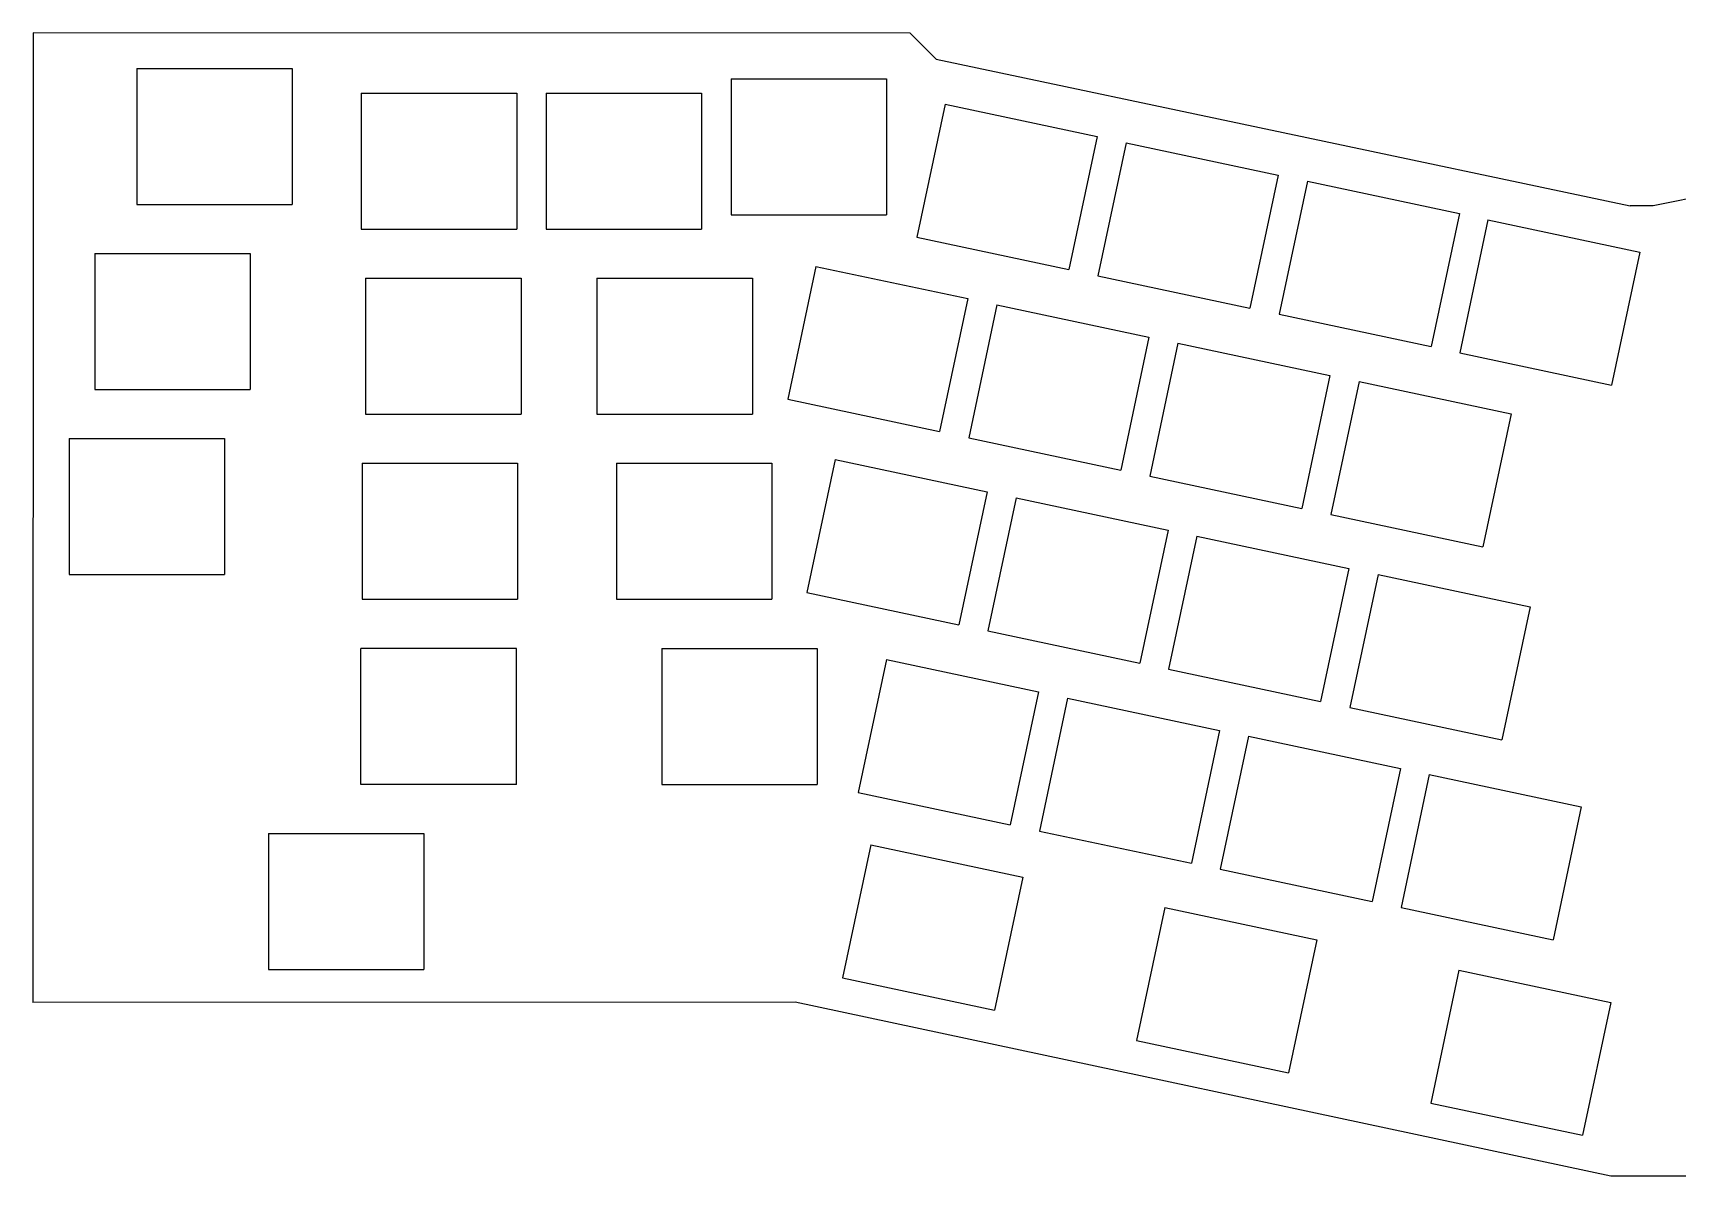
# Model space of a CAD drawing. Extents: x 16 to 385, y -182 to -63.
# Drawn here: x 15.8 to 185.1, y -182.1 to -64.3 of the extents above; entities that cross this region are included whole.
import ezdxf

# ---------------------------------------------------------------- set-up
doc = ezdxf.new("R2010")
doc.units = 0
doc.layers.add('Pcb_4b97', color=7, linetype='CONTINUOUS')

msp = doc.modelspace()

# ---------------------------------------------------------------- linework, layer by layer
at = {"layer": 'Pcb_4b97'}
for p, q in [((15.8191, -64.328), (15.8013, -164.168)), ((15.8191, -64.328, -1.6), (15.8013, -164.168, -1.6)), ((15.8191, -64.328), (15.8013, -164.168)), ((15.8191, -64.328, -1.6), (15.8013, -164.168, -1.6)), ((15.8191, -64.328), (15.8191, -64.328, -1.6)), ((106.139, -64.3433), (15.8191, -64.328)), ((106.139, -64.3433, -1.6), (15.8191, -64.328, -1.6)), ((15.8191, -64.328), (15.8191, -64.328, -1.6)), ((106.139, -64.3433), (15.8191, -64.328)), ((106.139, -64.3433, -1.6), (15.8191, -64.328, -1.6)), ((106.139, -64.3433), (106.139, -64.3433, -1.6)), ((108.84, -67.042), (106.139, -64.3433)), ((108.84, -67.042, -1.6), (106.139, -64.3433, -1.6)), ((106.139, -64.3433), (106.139, -64.3433, -1.6)), ((108.84, -67.042), (106.139, -64.3433)), ((108.84, -67.042, -1.6), (106.139, -64.3433, -1.6)), ((108.84, -67.042), (108.84, -67.042, -1.6)), ((108.84, -67.042), (180.278, -82.1233)), ((108.84, -67.042, -1.6), (180.278, -82.1233, -1.6)), ((108.84, -67.042), (108.84, -67.042, -1.6)), ((108.84, -67.042), (180.278, -82.1233)), ((108.84, -67.042, -1.6), (180.278, -82.1233, -1.6)), ((26.51, -68.011), (26.51, -68.011, -1.6)), ((26.51, -68.011), (42.512, -68.011)), ((26.51, -68.011, -1.6), (42.512, -68.011, -1.6)), ((26.51, -68.011), (26.51, -68.011, -1.6)), ((26.51, -68.011), (26.51, -82.0064)), ((26.51, -68.011, -1.6), (26.51, -82.0064, -1.6)), ((26.51, -68.011), (42.512, -68.011)), ((26.51, -68.011), (26.51, -82.0064)), ((26.51, -68.011, -1.6), (42.512, -68.011, -1.6)), ((26.51, -68.011, -1.6), (26.51, -82.0064, -1.6)), ((42.512, -68.011), (42.512, -68.011, -1.6)), ((42.512, -68.011), (42.512, -68.011, -1.6)), ((42.512, -68.011), (42.512, -82.0064)), ((42.512, -68.011, -1.6), (42.512, -82.0064, -1.6)), ((42.512, -68.011), (42.512, -82.0064)), ((42.512, -68.011, -1.6), (42.512, -82.0064, -1.6)), ((87.7113, -69.0651), (87.7113, -69.0651, -1.6)), ((87.7113, -69.0651), (103.713, -69.0651)), ((87.7113, -69.0651, -1.6), (103.713, -69.0651, -1.6)), ((87.7113, -69.0651), (87.7113, -69.0651, -1.6)), ((87.7113, -69.0651), (87.7113, -83.0605)), ((87.7113, -69.0651, -1.6), (87.7113, -83.0605, -1.6)), ((87.7113, -69.0651), (103.713, -69.0651)), ((87.7113, -69.0651), (87.7113, -83.0605)), ((87.7113, -69.0651, -1.6), (103.713, -69.0651, -1.6)), ((87.7113, -69.0651, -1.6), (87.7113, -83.0605, -1.6)), ((103.713, -69.0651), (103.713, -69.0651, -1.6)), ((103.713, -69.0651), (103.713, -69.0651, -1.6)), ((103.713, -69.0651), (103.713, -83.0605)), ((103.713, -69.0651, -1.6), (103.713, -83.0605, -1.6)), ((103.713, -69.0651), (103.713, -83.0605)), ((103.713, -69.0651, -1.6), (103.713, -83.0605, -1.6)), ((49.624, -70.5383), (49.624, -70.5383, -1.6)), ((49.624, -70.5383), (65.626, -70.5383)), ((49.624, -70.5383, -1.6), (65.626, -70.5383, -1.6)), ((49.624, -70.5383), (49.624, -70.5383, -1.6)), ((49.624, -70.5383), (49.624, -84.5337)), ((49.624, -70.5383, -1.6), (49.624, -84.5337, -1.6)), ((49.624, -70.5383), (65.626, -70.5383)), ((49.624, -70.5383), (49.624, -84.5337)), ((49.624, -70.5383, -1.6), (65.626, -70.5383, -1.6)), ((49.624, -70.5383, -1.6), (49.624, -84.5337, -1.6)), ((65.626, -70.5383), (65.626, -70.5383, -1.6)), ((65.626, -70.5383), (65.626, -70.5383, -1.6)), ((65.626, -70.5383), (65.626, -84.5337)), ((65.626, -70.5383, -1.6), (65.626, -84.5337, -1.6)), ((65.626, -70.5383), (65.626, -84.5337)), ((65.626, -70.5383, -1.6), (65.626, -84.5337, -1.6)), ((68.6486, -70.5383), (68.6486, -70.5383, -1.6)), ((68.6486, -70.5383), (84.6506, -70.5383)), ((68.6486, -70.5383, -1.6), (84.6506, -70.5383, -1.6)), ((68.6486, -70.5383), (68.6486, -70.5383, -1.6)), ((68.6486, -70.5383), (68.6486, -84.5337)), ((68.6486, -70.5383, -1.6), (68.6486, -84.5337, -1.6)), ((68.6486, -70.5383), (84.6506, -70.5383)), ((68.6486, -70.5383), (68.6486, -84.5337)), ((68.6486, -70.5383, -1.6), (84.6506, -70.5383, -1.6)), ((68.6486, -70.5383, -1.6), (68.6486, -84.5337, -1.6)), ((84.6506, -70.5383), (84.6506, -70.5383, -1.6)), ((84.6506, -70.5383), (84.6506, -70.5383, -1.6)), ((84.6506, -70.5383), (84.6506, -84.5337)), ((84.6506, -70.5383, -1.6), (84.6506, -84.5337, -1.6)), ((84.6506, -70.5383), (84.6506, -84.5337)), ((84.6506, -70.5383, -1.6), (84.6506, -84.5337, -1.6)), ((109.735, -71.6816), (106.825, -85.3711)), ((109.735, -71.6816, -1.6), (106.825, -85.3711, -1.6)), ((109.735, -71.6816), (106.825, -85.3711)), ((109.735, -71.6816, -1.6), (106.825, -85.3711, -1.6)), ((109.735, -71.6816), (109.735, -71.6816, -1.6)), ((109.735, -71.6816), (125.388, -75.0086)), ((109.735, -71.6816, -1.6), (125.388, -75.0086, -1.6)), ((109.735, -71.6816), (109.735, -71.6816, -1.6)), ((109.735, -71.6816), (125.388, -75.0086)), ((109.735, -71.6816, -1.6), (125.388, -75.0086, -1.6)), ((125.388, -75.0086), (122.478, -88.6982)), ((125.388, -75.0086, -1.6), (122.478, -88.6982, -1.6)), ((125.388, -75.0086), (122.478, -88.6982)), ((125.388, -75.0086, -1.6), (122.478, -88.6982, -1.6)), ((125.388, -75.0086), (125.388, -75.0086, -1.6)), ((125.388, -75.0086), (125.388, -75.0086, -1.6)), ((128.389, -75.644), (125.479, -89.3335)), ((128.389, -75.644, -1.6), (125.479, -89.3335, -1.6)), ((128.389, -75.644), (125.479, -89.3335)), ((128.389, -75.644, -1.6), (125.479, -89.3335, -1.6)), ((128.389, -75.644), (128.389, -75.644, -1.6)), ((128.389, -75.644), (144.041, -78.971)), ((128.389, -75.644, -1.6), (144.041, -78.971, -1.6)), ((128.389, -75.644), (128.389, -75.644, -1.6)), ((128.389, -75.644), (144.041, -78.971)), ((128.389, -75.644, -1.6), (144.041, -78.971, -1.6)), ((144.041, -78.971), (141.132, -92.6606)), ((144.041, -78.971, -1.6), (141.132, -92.6606, -1.6)), ((144.041, -78.971), (141.132, -92.6606)), ((144.041, -78.971, -1.6), (141.132, -92.6606, -1.6)), ((144.041, -78.971), (144.041, -78.971, -1.6)), ((144.041, -78.971), (144.041, -78.971, -1.6)), ((147.053, -79.6064), (144.143, -93.2959)), ((147.053, -79.6064, -1.6), (144.143, -93.2959, -1.6)), ((147.053, -79.6064), (144.143, -93.2959)), ((147.053, -79.6064, -1.6), (144.143, -93.2959, -1.6)), ((147.053, -79.6064), (147.053, -79.6064, -1.6)), ((147.053, -79.6064), (162.705, -82.9334)), ((147.053, -79.6064, -1.6), (162.705, -82.9334, -1.6)), ((147.053, -79.6064), (147.053, -79.6064, -1.6)), ((147.053, -79.6064), (162.705, -82.9334)), ((147.053, -79.6064, -1.6), (162.705, -82.9334, -1.6)), ((190.597, -80.5358), (182.659, -82.1233)), ((190.597, -80.5358, -1.6), (182.659, -82.1233, -1.6)), ((190.597, -80.5358), (182.659, -82.1233)), ((190.597, -80.5358, -1.6), (182.659, -82.1233, -1.6)), ((26.51, -82.0064), (26.51, -82.0064, -1.6)), ((26.51, -82.0064), (42.512, -82.0064)), ((26.51, -82.0064, -1.6), (42.512, -82.0064, -1.6)), ((26.51, -82.0064), (26.51, -82.0064, -1.6)), ((26.51, -82.0064), (42.512, -82.0064)), ((26.51, -82.0064, -1.6), (42.512, -82.0064, -1.6)), ((42.512, -82.0064), (42.512, -82.0064, -1.6)), ((42.512, -82.0064), (42.512, -82.0064, -1.6)), ((162.705, -82.9334), (159.795, -96.623)), ((162.705, -82.9334, -1.6), (159.795, -96.623, -1.6)), ((162.705, -82.9334), (159.795, -96.623)), ((162.705, -82.9334, -1.6), (159.795, -96.623, -1.6)), ((162.705, -82.9334), (162.705, -82.9334, -1.6)), ((162.705, -82.9334), (162.705, -82.9334, -1.6)), ((180.278, -82.1233), (180.278, -82.1233, -1.6)), ((182.659, -82.1233), (180.278, -82.1233)), ((182.659, -82.1233, -1.6), (180.278, -82.1233, -1.6)), ((180.278, -82.1233), (180.278, -82.1233, -1.6)), ((182.659, -82.1233), (180.278, -82.1233)), ((182.659, -82.1233, -1.6), (180.278, -82.1233, -1.6)), ((182.659, -82.1233), (182.659, -82.1233, -1.6)), ((182.659, -82.1233), (182.659, -82.1233, -1.6)), ((49.624, -84.5337), (49.624, -84.5337, -1.6)), ((49.624, -84.5337), (65.626, -84.5337)), ((49.624, -84.5337, -1.6), (65.626, -84.5337, -1.6)), ((49.624, -84.5337), (49.624, -84.5337, -1.6)), ((49.624, -84.5337), (65.626, -84.5337)), ((49.624, -84.5337, -1.6), (65.626, -84.5337, -1.6)), ((65.626, -84.5337), (65.626, -84.5337, -1.6)), ((65.626, -84.5337), (65.626, -84.5337, -1.6)), ((68.6486, -84.5337), (68.6486, -84.5337, -1.6)), ((68.6486, -84.5337), (84.6506, -84.5337)), ((68.6486, -84.5337, -1.6), (84.6506, -84.5337, -1.6)), ((68.6486, -84.5337), (68.6486, -84.5337, -1.6)), ((68.6486, -84.5337), (84.6506, -84.5337)), ((68.6486, -84.5337, -1.6), (84.6506, -84.5337, -1.6)), ((84.6506, -84.5337), (84.6506, -84.5337, -1.6)), ((84.6506, -84.5337), (84.6506, -84.5337, -1.6)), ((87.7113, -83.0605), (87.7113, -83.0605, -1.6)), ((87.7113, -83.0605), (103.713, -83.0605)), ((87.7113, -83.0605, -1.6), (103.713, -83.0605, -1.6)), ((87.7113, -83.0605), (87.7113, -83.0605, -1.6)), ((87.7113, -83.0605), (103.713, -83.0605)), ((87.7113, -83.0605, -1.6), (103.713, -83.0605, -1.6)), ((103.713, -83.0605), (103.713, -83.0605, -1.6)), ((103.713, -83.0605), (103.713, -83.0605, -1.6)), ((165.646, -83.5789), (162.736, -97.2685)), ((165.646, -83.5789, -1.6), (162.736, -97.2685, -1.6)), ((165.646, -83.5789), (162.736, -97.2685)), ((165.646, -83.5789, -1.6), (162.736, -97.2685, -1.6)), ((165.646, -83.5789), (165.646, -83.5789, -1.6)), ((165.646, -83.5789), (181.298, -86.9059)), ((165.646, -83.5789, -1.6), (181.298, -86.9059, -1.6)), ((165.646, -83.5789), (165.646, -83.5789, -1.6)), ((165.646, -83.5789), (181.298, -86.9059)), ((165.646, -83.5789, -1.6), (181.298, -86.9059, -1.6)), ((106.825, -85.3711), (106.825, -85.3711, -1.6)), ((106.825, -85.3711), (122.478, -88.6982)), ((106.825, -85.3711, -1.6), (122.478, -88.6982, -1.6)), ((106.825, -85.3711), (106.825, -85.3711, -1.6)), ((106.825, -85.3711), (122.478, -88.6982)), ((106.825, -85.3711, -1.6), (122.478, -88.6982, -1.6)), ((22.192, -87.061), (22.192, -87.061, -1.6)), ((22.192, -87.061), (38.194, -87.061)), ((22.192, -87.061, -1.6), (38.194, -87.061, -1.6)), ((22.192, -87.061), (22.192, -87.061, -1.6)), ((22.192, -87.061), (22.192, -101.056)), ((22.192, -87.061, -1.6), (22.192, -101.056, -1.6)), ((22.192, -87.061), (38.194, -87.061)), ((22.192, -87.061), (22.192, -101.056)), ((22.192, -87.061, -1.6), (38.194, -87.061, -1.6)), ((22.192, -87.061, -1.6), (22.192, -101.056, -1.6)), ((38.194, -87.061), (38.194, -87.061, -1.6)), ((38.194, -87.061), (38.194, -87.061, -1.6)), ((38.194, -87.061), (38.194, -101.056)), ((38.194, -87.061, -1.6), (38.194, -101.056, -1.6)), ((38.194, -87.061), (38.194, -101.056)), ((38.194, -87.061, -1.6), (38.194, -101.056, -1.6)), ((181.298, -86.9059), (178.388, -100.596)), ((181.298, -86.9059, -1.6), (178.388, -100.596, -1.6)), ((181.298, -86.9059), (178.388, -100.596)), ((181.298, -86.9059, -1.6), (178.388, -100.596, -1.6)), ((181.298, -86.9059), (181.298, -86.9059, -1.6)), ((181.298, -86.9059), (181.298, -86.9059, -1.6)), ((50.0685, -89.601), (50.0685, -89.601, -1.6)), ((50.0685, -89.601), (66.0705, -89.601)), ((50.0685, -89.601, -1.6), (66.0705, -89.601, -1.6)), ((50.0685, -89.601), (50.0685, -89.601, -1.6)), ((50.0685, -89.601), (50.0685, -103.596)), ((50.0685, -89.601, -1.6), (50.0685, -103.596, -1.6)), ((50.0685, -89.601), (66.0705, -89.601)), ((50.0685, -89.601), (50.0685, -103.596)), ((50.0685, -89.601, -1.6), (66.0705, -89.601, -1.6)), ((50.0685, -89.601, -1.6), (50.0685, -103.596, -1.6)), ((66.0705, -89.601), (66.0705, -89.601, -1.6)), ((66.0705, -89.601), (66.0705, -89.601, -1.6)), ((66.0705, -89.601), (66.0705, -103.596)), ((66.0705, -89.601, -1.6), (66.0705, -103.596, -1.6)), ((66.0705, -89.601), (66.0705, -103.596)), ((66.0705, -89.601, -1.6), (66.0705, -103.596, -1.6)), ((73.8937, -89.601), (73.8937, -89.601, -1.6)), ((73.8937, -89.601), (89.8957, -89.601)), ((73.8937, -89.601, -1.6), (89.8957, -89.601, -1.6)), ((73.8937, -89.601), (73.8937, -89.601, -1.6)), ((73.8937, -89.601), (73.8937, -103.596)), ((73.8937, -89.601, -1.6), (73.8937, -103.596, -1.6)), ((73.8937, -89.601), (89.8957, -89.601)), ((73.8937, -89.601), (73.8937, -103.596)), ((73.8937, -89.601, -1.6), (89.8957, -89.601, -1.6)), ((73.8937, -89.601, -1.6), (73.8937, -103.596, -1.6)), ((89.8957, -89.601), (89.8957, -89.601, -1.6)), ((89.8957, -89.601), (89.8957, -89.601, -1.6)), ((89.8957, -89.601), (89.8957, -103.596)), ((89.8957, -89.601, -1.6), (89.8957, -103.596, -1.6)), ((89.8957, -89.601), (89.8957, -103.596)), ((89.8957, -89.601, -1.6), (89.8957, -103.596, -1.6)), ((96.4409, -88.3694), (93.5311, -102.059)), ((96.4409, -88.3694, -1.6), (93.5311, -102.059, -1.6)), ((96.4409, -88.3694), (93.5311, -102.059)), ((96.4409, -88.3694, -1.6), (93.5311, -102.059, -1.6)), ((96.4409, -88.3694), (96.4409, -88.3694, -1.6)), ((96.4409, -88.3694), (112.093, -91.6964)), ((96.4409, -88.3694, -1.6), (112.093, -91.6964, -1.6)), ((96.4409, -88.3694), (96.4409, -88.3694, -1.6)), ((96.4409, -88.3694), (112.093, -91.6964)), ((96.4409, -88.3694, -1.6), (112.093, -91.6964, -1.6)), ((122.478, -88.6982), (122.478, -88.6982, -1.6)), ((122.478, -88.6982), (122.478, -88.6982, -1.6)), ((125.479, -89.3335), (125.479, -89.3335, -1.6)), ((125.479, -89.3335), (141.132, -92.6606)), ((125.479, -89.3335, -1.6), (141.132, -92.6606, -1.6)), ((125.479, -89.3335), (125.479, -89.3335, -1.6)), ((125.479, -89.3335), (141.132, -92.6606)), ((125.479, -89.3335, -1.6), (141.132, -92.6606, -1.6)), ((112.093, -91.6964), (109.183, -105.386)), ((112.093, -91.6964, -1.6), (109.183, -105.386, -1.6)), ((112.093, -91.6964), (109.183, -105.386)), ((112.093, -91.6964, -1.6), (109.183, -105.386, -1.6)), ((112.093, -91.6964), (112.093, -91.6964, -1.6)), ((112.093, -91.6964), (112.093, -91.6964, -1.6)), ((115.085, -92.3318), (112.175, -106.021)), ((115.085, -92.3318, -1.6), (112.175, -106.021, -1.6)), ((115.085, -92.3318), (112.175, -106.021)), ((115.085, -92.3318, -1.6), (112.175, -106.021, -1.6)), ((115.085, -92.3318), (115.085, -92.3318, -1.6)), ((115.085, -92.3318), (130.737, -95.6588)), ((115.085, -92.3318, -1.6), (130.737, -95.6588, -1.6)), ((115.085, -92.3318), (115.085, -92.3318, -1.6)), ((115.085, -92.3318), (130.737, -95.6588)), ((115.085, -92.3318, -1.6), (130.737, -95.6588, -1.6)), ((141.132, -92.6606), (141.132, -92.6606, -1.6)), ((141.132, -92.6606), (141.132, -92.6606, -1.6)), ((144.143, -93.2959), (144.143, -93.2959, -1.6)), ((144.143, -93.2959), (159.795, -96.623)), ((144.143, -93.2959, -1.6), (159.795, -96.623, -1.6)), ((144.143, -93.2959), (144.143, -93.2959, -1.6)), ((144.143, -93.2959), (159.795, -96.623)), ((144.143, -93.2959, -1.6), (159.795, -96.623, -1.6)), ((130.737, -95.6588), (127.827, -109.348)), ((130.737, -95.6588, -1.6), (127.827, -109.348, -1.6)), ((130.737, -95.6588), (127.827, -109.348)), ((130.737, -95.6588, -1.6), (127.827, -109.348, -1.6)), ((130.737, -95.6588), (130.737, -95.6588, -1.6)), ((130.737, -95.6588), (130.737, -95.6588, -1.6)), ((133.728, -96.2815), (130.818, -109.971)), ((133.728, -96.2815, -1.6), (130.818, -109.971, -1.6)), ((133.728, -96.2815), (130.818, -109.971)), ((133.728, -96.2815, -1.6), (130.818, -109.971, -1.6)), ((133.728, -96.2815), (133.728, -96.2815, -1.6)), ((133.728, -96.2815), (149.38, -99.6085)), ((133.728, -96.2815, -1.6), (149.38, -99.6085, -1.6)), ((133.728, -96.2815), (133.728, -96.2815, -1.6)), ((133.728, -96.2815), (149.38, -99.6085)), ((133.728, -96.2815, -1.6), (149.38, -99.6085, -1.6)), ((159.795, -96.623), (159.795, -96.623, -1.6)), ((159.795, -96.623), (159.795, -96.623, -1.6)), ((162.736, -97.2685), (162.736, -97.2685, -1.6)), ((162.736, -97.2685), (178.388, -100.596)), ((162.736, -97.2685, -1.6), (178.388, -100.596, -1.6)), ((162.736, -97.2685), (162.736, -97.2685, -1.6)), ((162.736, -97.2685), (178.388, -100.596)), ((162.736, -97.2685, -1.6), (178.388, -100.596, -1.6)), ((149.38, -99.6085), (146.471, -113.298)), ((149.38, -99.6085, -1.6), (146.471, -113.298, -1.6)), ((149.38, -99.6085), (146.471, -113.298)), ((149.38, -99.6085, -1.6), (146.471, -113.298, -1.6)), ((149.38, -99.6085), (149.38, -99.6085, -1.6)), ((149.38, -99.6085), (149.38, -99.6085, -1.6)), ((22.192, -101.056), (22.192, -101.056, -1.6)), ((22.192, -101.056), (38.194, -101.056)), ((22.192, -101.056, -1.6), (38.194, -101.056, -1.6)), ((22.192, -101.056), (22.192, -101.056, -1.6)), ((22.192, -101.056), (38.194, -101.056)), ((22.192, -101.056, -1.6), (38.194, -101.056, -1.6)), ((38.194, -101.056), (38.194, -101.056, -1.6)), ((38.194, -101.056), (38.194, -101.056, -1.6)), ((152.384, -100.246), (149.475, -113.936)), ((152.384, -100.246, -1.6), (149.475, -113.936, -1.6)), ((152.384, -100.246), (149.475, -113.936)), ((152.384, -100.246, -1.6), (149.475, -113.936, -1.6)), ((152.384, -100.246), (152.384, -100.246, -1.6)), ((152.384, -100.246), (168.037, -103.573)), ((152.384, -100.246, -1.6), (168.037, -103.573, -1.6)), ((152.384, -100.246), (152.384, -100.246, -1.6)), ((152.384, -100.246), (168.037, -103.573)), ((152.384, -100.246, -1.6), (168.037, -103.573, -1.6)), ((178.388, -100.596), (178.388, -100.596, -1.6)), ((178.388, -100.596), (178.388, -100.596, -1.6)), ((93.5311, -102.059), (93.5311, -102.059, -1.6)), ((93.5311, -102.059), (109.183, -105.386)), ((93.5311, -102.059, -1.6), (109.183, -105.386, -1.6)), ((93.5311, -102.059), (93.5311, -102.059, -1.6)), ((93.5311, -102.059), (109.183, -105.386)), ((93.5311, -102.059, -1.6), (109.183, -105.386, -1.6)), ((50.0685, -103.596), (50.0685, -103.596, -1.6)), ((50.0685, -103.596), (66.0705, -103.596)), ((50.0685, -103.596, -1.6), (66.0705, -103.596, -1.6)), ((50.0685, -103.596), (50.0685, -103.596, -1.6)), ((50.0685, -103.596), (66.0705, -103.596)), ((50.0685, -103.596, -1.6), (66.0705, -103.596, -1.6)), ((66.0705, -103.596), (66.0705, -103.596, -1.6)), ((66.0705, -103.596), (66.0705, -103.596, -1.6)), ((73.8937, -103.596), (73.8937, -103.596, -1.6)), ((73.8937, -103.596), (89.8957, -103.596)), ((73.8937, -103.596, -1.6), (89.8957, -103.596, -1.6)), ((73.8937, -103.596), (73.8937, -103.596, -1.6)), ((73.8937, -103.596), (89.8957, -103.596)), ((73.8937, -103.596, -1.6), (89.8957, -103.596, -1.6)), ((89.8957, -103.596), (89.8957, -103.596, -1.6)), ((89.8957, -103.596), (89.8957, -103.596, -1.6)), ((168.037, -103.573), (165.127, -117.263)), ((168.037, -103.573, -1.6), (165.127, -117.263, -1.6)), ((168.037, -103.573), (165.127, -117.263)), ((168.037, -103.573, -1.6), (165.127, -117.263, -1.6)), ((168.037, -103.573), (168.037, -103.573, -1.6)), ((168.037, -103.573), (168.037, -103.573, -1.6)), ((19.525, -106.111), (19.525, -106.111, -1.6)), ((19.525, -106.111), (35.527, -106.111)), ((19.525, -106.111, -1.6), (35.527, -106.111, -1.6)), ((19.525, -106.111), (19.525, -106.111, -1.6)), ((19.525, -106.111), (19.525, -120.106)), ((19.525, -106.111, -1.6), (19.525, -120.106, -1.6)), ((19.525, -106.111), (35.527, -106.111)), ((19.525, -106.111), (19.525, -120.106)), ((19.525, -106.111, -1.6), (35.527, -106.111, -1.6)), ((19.525, -106.111, -1.6), (19.525, -120.106, -1.6)), ((35.527, -106.111), (35.527, -106.111, -1.6)), ((35.527, -106.111), (35.527, -106.111, -1.6)), ((35.527, -106.111), (35.527, -120.106)), ((35.527, -106.111, -1.6), (35.527, -120.106, -1.6)), ((35.527, -106.111), (35.527, -120.106)), ((35.527, -106.111, -1.6), (35.527, -120.106, -1.6)), ((109.183, -105.386), (109.183, -105.386, -1.6)), ((109.183, -105.386), (109.183, -105.386, -1.6)), ((112.175, -106.021), (112.175, -106.021, -1.6)), ((112.175, -106.021), (127.827, -109.348)), ((112.175, -106.021, -1.6), (127.827, -109.348, -1.6)), ((112.175, -106.021), (112.175, -106.021, -1.6)), ((112.175, -106.021), (127.827, -109.348)), ((112.175, -106.021, -1.6), (127.827, -109.348, -1.6)), ((98.4221, -108.258), (95.5123, -121.947)), ((98.4221, -108.258, -1.6), (95.5123, -121.947, -1.6)), ((98.4221, -108.258), (95.5123, -121.947)), ((98.4221, -108.258, -1.6), (95.5123, -121.947, -1.6)), ((98.4221, -108.258), (98.4221, -108.258, -1.6)), ((98.4221, -108.258), (114.074, -111.585)), ((98.4221, -108.258, -1.6), (114.074, -111.585, -1.6)), ((98.4221, -108.258), (98.4221, -108.258, -1.6)), ((98.4221, -108.258), (114.074, -111.585)), ((98.4221, -108.258, -1.6), (114.074, -111.585, -1.6)), ((49.7002, -108.651), (49.7002, -108.651, -1.6)), ((49.7002, -108.651), (65.7022, -108.651)), ((49.7002, -108.651, -1.6), (65.7022, -108.651, -1.6)), ((49.7002, -108.651), (49.7002, -108.651, -1.6)), ((49.7002, -108.651), (49.7002, -122.646)), ((49.7002, -108.651, -1.6), (49.7002, -122.646, -1.6)), ((49.7002, -108.651), (65.7022, -108.651)), ((49.7002, -108.651), (49.7002, -122.646)), ((49.7002, -108.651, -1.6), (65.7022, -108.651, -1.6)), ((49.7002, -108.651, -1.6), (49.7002, -122.646, -1.6)), ((65.7022, -108.651), (65.7022, -108.651, -1.6)), ((65.7022, -108.651), (65.7022, -108.651, -1.6)), ((65.7022, -108.651), (65.7022, -122.646)), ((65.7022, -108.651, -1.6), (65.7022, -122.646, -1.6)), ((65.7022, -108.651), (65.7022, -122.646)), ((65.7022, -108.651, -1.6), (65.7022, -122.646, -1.6)), ((75.8876, -108.651), (75.8876, -108.651, -1.6)), ((75.8876, -108.651), (91.8896, -108.651)), ((75.8876, -108.651, -1.6), (91.8896, -108.651, -1.6)), ((75.8876, -108.651), (75.8876, -108.651, -1.6)), ((75.8876, -108.651), (75.8876, -122.646)), ((75.8876, -108.651, -1.6), (75.8876, -122.646, -1.6)), ((75.8876, -108.651), (91.8896, -108.651)), ((75.8876, -108.651), (75.8876, -122.646)), ((75.8876, -108.651, -1.6), (91.8896, -108.651, -1.6)), ((75.8876, -108.651, -1.6), (75.8876, -122.646, -1.6)), ((91.8896, -108.651), (91.8896, -108.651, -1.6)), ((91.8896, -108.651), (91.8896, -108.651, -1.6)), ((91.8896, -108.651), (91.8896, -122.646)), ((91.8896, -108.651, -1.6), (91.8896, -122.646, -1.6)), ((91.8896, -108.651), (91.8896, -122.646)), ((91.8896, -108.651, -1.6), (91.8896, -122.646, -1.6)), ((127.827, -109.348), (127.827, -109.348, -1.6)), ((127.827, -109.348), (127.827, -109.348, -1.6)), ((130.818, -109.971), (130.818, -109.971, -1.6)), ((130.818, -109.971), (146.471, -113.298)), ((130.818, -109.971, -1.6), (146.471, -113.298, -1.6)), ((130.818, -109.971), (130.818, -109.971, -1.6)), ((130.818, -109.971), (146.471, -113.298)), ((130.818, -109.971, -1.6), (146.471, -113.298, -1.6)), ((114.074, -111.585), (111.165, -125.274)), ((114.074, -111.585, -1.6), (111.165, -125.274, -1.6)), ((114.074, -111.585), (111.165, -125.274)), ((114.074, -111.585, -1.6), (111.165, -125.274, -1.6)), ((114.074, -111.585), (114.074, -111.585, -1.6)), ((114.074, -111.585), (114.074, -111.585, -1.6)), ((117.053, -112.207), (114.143, -125.897)), ((117.053, -112.207, -1.6), (114.143, -125.897, -1.6)), ((117.053, -112.207), (114.143, -125.897)), ((117.053, -112.207, -1.6), (114.143, -125.897, -1.6)), ((117.053, -112.207), (117.053, -112.207, -1.6)), ((117.053, -112.207), (132.705, -115.534)), ((117.053, -112.207, -1.6), (132.705, -115.534, -1.6)), ((117.053, -112.207), (117.053, -112.207, -1.6)), ((117.053, -112.207), (132.705, -115.534)), ((117.053, -112.207, -1.6), (132.705, -115.534, -1.6)), ((146.471, -113.298), (146.471, -113.298, -1.6)), ((146.471, -113.298), (146.471, -113.298, -1.6)), ((149.475, -113.936), (149.475, -113.936, -1.6)), ((149.475, -113.936), (165.127, -117.263)), ((149.475, -113.936, -1.6), (165.127, -117.263, -1.6)), ((149.475, -113.936), (149.475, -113.936, -1.6)), ((149.475, -113.936), (165.127, -117.263)), ((149.475, -113.936, -1.6), (165.127, -117.263, -1.6)), ((132.705, -115.534), (129.796, -129.224)), ((132.705, -115.534, -1.6), (129.796, -129.224, -1.6)), ((132.705, -115.534), (129.796, -129.224)), ((132.705, -115.534, -1.6), (129.796, -129.224, -1.6)), ((132.705, -115.534), (132.705, -115.534, -1.6)), ((132.705, -115.534), (132.705, -115.534, -1.6)), ((135.671, -116.157), (132.761, -129.847)), ((135.671, -116.157, -1.6), (132.761, -129.847, -1.6)), ((135.671, -116.157), (132.761, -129.847)), ((135.671, -116.157, -1.6), (132.761, -129.847, -1.6)), ((135.671, -116.157), (135.671, -116.157, -1.6)), ((135.671, -116.157), (151.324, -119.484)), ((135.671, -116.157, -1.6), (151.324, -119.484, -1.6)), ((135.671, -116.157), (135.671, -116.157, -1.6)), ((135.671, -116.157), (151.324, -119.484)), ((135.671, -116.157, -1.6), (151.324, -119.484, -1.6)), ((165.127, -117.263), (165.127, -117.263, -1.6)), ((165.127, -117.263), (165.127, -117.263, -1.6)), ((19.525, -120.106), (19.525, -120.106, -1.6)), ((19.525, -120.106), (35.527, -120.106)), ((19.525, -120.106, -1.6), (35.527, -120.106, -1.6)), ((19.525, -120.106), (19.525, -120.106, -1.6)), ((19.525, -120.106), (35.527, -120.106)), ((19.525, -120.106, -1.6), (35.527, -120.106, -1.6)), ((35.527, -120.106), (35.527, -120.106, -1.6)), ((35.527, -120.106), (35.527, -120.106, -1.6)), ((151.324, -119.484), (148.414, -133.174)), ((151.324, -119.484, -1.6), (148.414, -133.174, -1.6)), ((151.324, -119.484), (148.414, -133.174)), ((151.324, -119.484, -1.6), (148.414, -133.174, -1.6)), ((151.324, -119.484), (151.324, -119.484, -1.6)), ((151.324, -119.484), (151.324, -119.484, -1.6)), ((154.328, -120.119), (151.418, -133.809)), ((154.328, -120.119, -1.6), (151.418, -133.809, -1.6)), ((154.328, -120.119), (151.418, -133.809)), ((154.328, -120.119, -1.6), (151.418, -133.809, -1.6)), ((154.328, -120.119), (154.328, -120.119, -1.6)), ((154.328, -120.119), (169.98, -123.446)), ((154.328, -120.119, -1.6), (169.98, -123.446, -1.6)), ((154.328, -120.119), (154.328, -120.119, -1.6)), ((154.328, -120.119), (169.98, -123.446)), ((154.328, -120.119, -1.6), (169.98, -123.446, -1.6)), ((49.7002, -122.646), (49.7002, -122.646, -1.6)), ((49.7002, -122.646), (65.7022, -122.646)), ((49.7002, -122.646, -1.6), (65.7022, -122.646, -1.6)), ((49.7002, -122.646), (49.7002, -122.646, -1.6)), ((49.7002, -122.646), (65.7022, -122.646)), ((49.7002, -122.646, -1.6), (65.7022, -122.646, -1.6)), ((65.7022, -122.646), (65.7022, -122.646, -1.6)), ((65.7022, -122.646), (65.7022, -122.646, -1.6)), ((75.8876, -122.646), (75.8876, -122.646, -1.6)), ((75.8876, -122.646), (91.8896, -122.646)), ((75.8876, -122.646, -1.6), (91.8896, -122.646, -1.6)), ((75.8876, -122.646), (75.8876, -122.646, -1.6)), ((75.8876, -122.646), (91.8896, -122.646)), ((75.8876, -122.646, -1.6), (91.8896, -122.646, -1.6)), ((91.8896, -122.646), (91.8896, -122.646, -1.6)), ((91.8896, -122.646), (91.8896, -122.646, -1.6)), ((95.5123, -121.947), (95.5123, -121.947, -1.6)), ((95.5123, -121.947), (111.165, -125.274)), ((95.5123, -121.947, -1.6), (111.165, -125.274, -1.6)), ((95.5123, -121.947), (95.5123, -121.947, -1.6)), ((95.5123, -121.947), (111.165, -125.274)), ((95.5123, -121.947, -1.6), (111.165, -125.274, -1.6)), ((169.98, -123.446), (167.07, -137.136)), ((169.98, -123.446, -1.6), (167.07, -137.136, -1.6)), ((169.98, -123.446), (167.07, -137.136)), ((169.98, -123.446, -1.6), (167.07, -137.136, -1.6)), ((169.98, -123.446), (169.98, -123.446, -1.6)), ((169.98, -123.446), (169.98, -123.446, -1.6)), ((111.165, -125.274), (111.165, -125.274, -1.6)), ((111.165, -125.274), (111.165, -125.274, -1.6)), ((114.143, -125.897), (114.143, -125.897, -1.6)), ((114.143, -125.897), (129.796, -129.224)), ((114.143, -125.897, -1.6), (129.796, -129.224, -1.6)), ((114.143, -125.897), (114.143, -125.897, -1.6)), ((114.143, -125.897), (129.796, -129.224)), ((114.143, -125.897, -1.6), (129.796, -129.224, -1.6)), ((49.591, -127.732), (49.591, -127.732, -1.6)), ((49.591, -141.727), (49.591, -127.732)), ((49.591, -141.727, -1.6), (49.591, -127.732, -1.6)), ((49.591, -127.732), (49.591, -127.732, -1.6)), ((65.593, -127.732), (49.591, -127.732)), ((65.593, -127.732, -1.6), (49.591, -127.732, -1.6)), ((49.591, -141.727), (49.591, -127.732)), ((65.593, -127.732), (49.591, -127.732)), ((49.591, -141.727, -1.6), (49.591, -127.732, -1.6)), ((65.593, -127.732, -1.6), (49.591, -127.732, -1.6)), ((65.593, -127.732), (65.593, -127.732, -1.6)), ((65.593, -127.732), (65.593, -127.732, -1.6)), ((65.593, -141.727), (65.593, -127.732)), ((65.593, -141.727, -1.6), (65.593, -127.732, -1.6)), ((65.593, -141.727), (65.593, -127.732)), ((65.593, -141.727, -1.6), (65.593, -127.732, -1.6)), ((80.5612, -127.726), (80.5612, -127.726, -1.6)), ((80.5612, -127.726), (96.5632, -127.726)), ((80.5612, -127.726, -1.6), (96.5632, -127.726, -1.6)), ((80.5612, -127.726), (80.5612, -127.726, -1.6)), ((80.5612, -127.726), (80.5612, -141.722)), ((80.5612, -127.726, -1.6), (80.5612, -141.722, -1.6)), ((80.5612, -127.726), (96.5632, -127.726)), ((80.5612, -127.726), (80.5612, -141.722)), ((80.5612, -127.726, -1.6), (96.5632, -127.726, -1.6)), ((80.5612, -127.726, -1.6), (80.5612, -141.722, -1.6)), ((96.5632, -127.726), (96.5632, -127.726, -1.6)), ((96.5632, -127.726), (96.5632, -127.726, -1.6)), ((96.5632, -127.726), (96.5632, -141.722)), ((96.5632, -127.726, -1.6), (96.5632, -141.722, -1.6)), ((96.5632, -127.726), (96.5632, -141.722)), ((96.5632, -127.726, -1.6), (96.5632, -141.722, -1.6)), ((103.718, -128.857), (100.808, -142.547)), ((103.718, -128.857, -1.6), (100.808, -142.547, -1.6)), ((103.718, -128.857), (100.808, -142.547)), ((103.718, -128.857, -1.6), (100.808, -142.547, -1.6)), ((103.718, -128.857), (103.718, -128.857, -1.6)), ((103.718, -128.857), (119.37, -132.184)), ((103.718, -128.857, -1.6), (119.37, -132.184, -1.6)), ((103.718, -128.857), (103.718, -128.857, -1.6)), ((103.718, -128.857), (119.37, -132.184)), ((103.718, -128.857, -1.6), (119.37, -132.184, -1.6)), ((129.796, -129.224), (129.796, -129.224, -1.6)), ((129.796, -129.224), (129.796, -129.224, -1.6)), ((132.761, -129.847), (132.761, -129.847, -1.6)), ((132.761, -129.847), (148.414, -133.174)), ((132.761, -129.847, -1.6), (148.414, -133.174, -1.6)), ((132.761, -129.847), (132.761, -129.847, -1.6)), ((132.761, -129.847), (148.414, -133.174)), ((132.761, -129.847, -1.6), (148.414, -133.174, -1.6)), ((119.37, -132.184), (116.461, -145.874)), ((119.37, -132.184, -1.6), (116.461, -145.874, -1.6)), ((119.37, -132.184), (116.461, -145.874)), ((119.37, -132.184, -1.6), (116.461, -145.874, -1.6)), ((119.37, -132.184), (119.37, -132.184, -1.6)), ((119.37, -132.184), (119.37, -132.184, -1.6)), ((122.362, -132.832), (119.452, -146.522)), ((122.362, -132.832, -1.6), (119.452, -146.522, -1.6)), ((122.362, -132.832), (119.452, -146.522)), ((122.362, -132.832, -1.6), (119.452, -146.522, -1.6)), ((122.362, -132.832), (122.362, -132.832, -1.6)), ((122.362, -132.832), (138.014, -136.159)), ((122.362, -132.832, -1.6), (138.014, -136.159, -1.6)), ((122.362, -132.832), (122.362, -132.832, -1.6)), ((122.362, -132.832), (138.014, -136.159)), ((122.362, -132.832, -1.6), (138.014, -136.159, -1.6)), ((148.414, -133.174), (148.414, -133.174, -1.6)), ((148.414, -133.174), (148.414, -133.174, -1.6)), ((151.418, -133.809), (151.418, -133.809, -1.6)), ((151.418, -133.809), (167.07, -137.136)), ((151.418, -133.809, -1.6), (167.07, -137.136, -1.6)), ((151.418, -133.809), (151.418, -133.809, -1.6)), ((151.418, -133.809), (167.07, -137.136)), ((151.418, -133.809, -1.6), (167.07, -137.136, -1.6)), ((138.014, -136.159), (135.104, -149.849)), ((138.014, -136.159, -1.6), (135.104, -149.849, -1.6)), ((138.014, -136.159), (135.104, -149.849)), ((138.014, -136.159, -1.6), (135.104, -149.849, -1.6)), ((138.014, -136.159), (138.014, -136.159, -1.6)), ((138.014, -136.159), (138.014, -136.159, -1.6)), ((140.98, -136.756), (138.07, -150.446)), ((140.98, -136.756, -1.6), (138.07, -150.446, -1.6)), ((140.98, -136.756), (138.07, -150.446)), ((140.98, -136.756, -1.6), (138.07, -150.446, -1.6)), ((140.98, -136.756), (140.98, -136.756, -1.6)), ((140.98, -136.756), (156.632, -140.083)), ((140.98, -136.756, -1.6), (156.632, -140.083, -1.6)), ((140.98, -136.756), (140.98, -136.756, -1.6)), ((140.98, -136.756), (156.632, -140.083)), ((140.98, -136.756, -1.6), (156.632, -140.083, -1.6)), ((167.07, -137.136), (167.07, -137.136, -1.6)), ((167.07, -137.136), (167.07, -137.136, -1.6)), ((156.632, -140.083), (153.722, -153.773)), ((156.632, -140.083, -1.6), (153.722, -153.773, -1.6)), ((156.632, -140.083), (153.722, -153.773)), ((156.632, -140.083, -1.6), (153.722, -153.773, -1.6)), ((156.632, -140.083), (156.632, -140.083, -1.6)), ((156.632, -140.083), (156.632, -140.083, -1.6)), ((49.591, -141.727), (49.591, -141.727, -1.6)), ((65.593, -141.727), (49.591, -141.727)), ((65.593, -141.727, -1.6), (49.591, -141.727, -1.6)), ((49.591, -141.727), (49.591, -141.727, -1.6)), ((65.593, -141.727), (49.591, -141.727)), ((65.593, -141.727, -1.6), (49.591, -141.727, -1.6)), ((65.593, -141.727), (65.593, -141.727, -1.6)), ((65.593, -141.727), (65.593, -141.727, -1.6)), ((80.5612, -141.722), (80.5612, -141.722, -1.6)), ((80.5612, -141.722), (96.5632, -141.722)), ((80.5612, -141.722, -1.6), (96.5632, -141.722, -1.6)), ((80.5612, -141.722), (80.5612, -141.722, -1.6)), ((80.5612, -141.722), (96.5632, -141.722)), ((80.5612, -141.722, -1.6), (96.5632, -141.722, -1.6)), ((96.5632, -141.722), (96.5632, -141.722, -1.6)), ((96.5632, -141.722), (96.5632, -141.722, -1.6)), ((159.611, -140.719), (156.701, -154.408)), ((159.611, -140.719, -1.6), (156.701, -154.408, -1.6)), ((159.611, -140.719), (156.701, -154.408)), ((159.611, -140.719, -1.6), (156.701, -154.408, -1.6)), ((159.611, -140.719), (159.611, -140.719, -1.6)), ((159.611, -140.719), (175.263, -144.046)), ((159.611, -140.719, -1.6), (175.263, -144.046, -1.6)), ((159.611, -140.719), (159.611, -140.719, -1.6)), ((159.611, -140.719), (175.263, -144.046)), ((159.611, -140.719, -1.6), (175.263, -144.046, -1.6)), ((100.808, -142.547), (100.808, -142.547, -1.6)), ((100.808, -142.547), (116.461, -145.874)), ((100.808, -142.547, -1.6), (116.461, -145.874, -1.6)), ((100.808, -142.547), (100.808, -142.547, -1.6)), ((100.808, -142.547), (116.461, -145.874)), ((100.808, -142.547, -1.6), (116.461, -145.874, -1.6)), ((175.263, -144.046), (172.353, -157.735)), ((175.263, -144.046, -1.6), (172.353, -157.735, -1.6)), ((175.263, -144.046), (172.353, -157.735)), ((175.263, -144.046, -1.6), (172.353, -157.735, -1.6)), ((175.263, -144.046), (175.263, -144.046, -1.6)), ((175.263, -144.046), (175.263, -144.046, -1.6)), ((40.0533, -146.771), (40.0533, -146.771, -1.6)), ((40.0533, -146.771), (56.0553, -146.771)), ((40.0533, -146.771, -1.6), (56.0553, -146.771, -1.6)), ((40.0533, -146.771), (40.0533, -146.771, -1.6)), ((40.0533, -146.771), (40.0533, -160.767)), ((40.0533, -146.771, -1.6), (40.0533, -160.767, -1.6)), ((40.0533, -146.771), (56.0553, -146.771)), ((40.0533, -146.771), (40.0533, -160.767)), ((40.0533, -146.771, -1.6), (56.0553, -146.771, -1.6)), ((40.0533, -146.771, -1.6), (40.0533, -160.767, -1.6)), ((56.0553, -146.771), (56.0553, -146.771, -1.6)), ((56.0553, -146.771), (56.0553, -146.771, -1.6)), ((56.0553, -146.771), (56.0553, -160.767)), ((56.0553, -146.771, -1.6), (56.0553, -160.767, -1.6)), ((56.0553, -146.771), (56.0553, -160.767)), ((56.0553, -146.771, -1.6), (56.0553, -160.767, -1.6)), ((116.461, -145.874), (116.461, -145.874, -1.6)), ((116.461, -145.874), (116.461, -145.874, -1.6)), ((119.452, -146.522), (119.452, -146.522, -1.6)), ((119.452, -146.522), (135.104, -149.849)), ((119.452, -146.522, -1.6), (135.104, -149.849, -1.6)), ((119.452, -146.522), (119.452, -146.522, -1.6)), ((119.452, -146.522), (135.104, -149.849)), ((119.452, -146.522, -1.6), (135.104, -149.849, -1.6)), ((102.08, -147.958), (99.1699, -161.647)), ((102.08, -147.958, -1.6), (99.1699, -161.647, -1.6)), ((102.08, -147.958), (99.1699, -161.647)), ((102.08, -147.958, -1.6), (99.1699, -161.647, -1.6)), ((102.08, -147.958), (102.08, -147.958, -1.6)), ((102.08, -147.958), (117.732, -151.285)), ((102.08, -147.958, -1.6), (117.732, -151.285, -1.6)), ((102.08, -147.958), (102.08, -147.958, -1.6)), ((102.08, -147.958), (117.732, -151.285)), ((102.08, -147.958, -1.6), (117.732, -151.285, -1.6)), ((135.104, -149.849), (135.104, -149.849, -1.6)), ((135.104, -149.849), (135.104, -149.849, -1.6)), ((138.07, -150.446), (138.07, -150.446, -1.6)), ((138.07, -150.446), (153.722, -153.773)), ((138.07, -150.446, -1.6), (153.722, -153.773, -1.6)), ((138.07, -150.446), (138.07, -150.446, -1.6)), ((138.07, -150.446), (153.722, -153.773)), ((138.07, -150.446, -1.6), (153.722, -153.773, -1.6)), ((117.732, -151.285), (114.822, -164.974)), ((117.732, -151.285, -1.6), (114.822, -164.974, -1.6)), ((117.732, -151.285), (114.822, -164.974)), ((117.732, -151.285, -1.6), (114.822, -164.974, -1.6)), ((117.732, -151.285), (117.732, -151.285, -1.6)), ((117.732, -151.285), (117.732, -151.285, -1.6)), ((153.722, -153.773), (153.722, -153.773, -1.6)), ((153.722, -153.773), (153.722, -153.773, -1.6)), ((132.372, -154.394), (129.462, -168.084)), ((132.372, -154.394, -1.6), (129.462, -168.084, -1.6)), ((132.372, -154.394), (129.462, -168.084)), ((132.372, -154.394, -1.6), (129.462, -168.084, -1.6)), ((132.372, -154.394), (132.372, -154.394, -1.6)), ((132.372, -154.394), (148.024, -157.721)), ((132.372, -154.394, -1.6), (148.024, -157.721, -1.6)), ((132.372, -154.394), (132.372, -154.394, -1.6)), ((132.372, -154.394), (148.024, -157.721)), ((132.372, -154.394, -1.6), (148.024, -157.721, -1.6)), ((156.701, -154.408), (156.701, -154.408, -1.6)), ((156.701, -154.408), (172.353, -157.735)), ((156.701, -154.408, -1.6), (172.353, -157.735, -1.6)), ((156.701, -154.408), (156.701, -154.408, -1.6)), ((156.701, -154.408), (172.353, -157.735)), ((156.701, -154.408, -1.6), (172.353, -157.735, -1.6)), ((148.024, -157.721), (145.114, -171.411)), ((148.024, -157.721, -1.6), (145.114, -171.411, -1.6)), ((148.024, -157.721), (145.114, -171.411)), ((148.024, -157.721, -1.6), (145.114, -171.411, -1.6)), ((148.024, -157.721), (148.024, -157.721, -1.6)), ((148.024, -157.721), (148.024, -157.721, -1.6)), ((172.353, -157.735), (172.353, -157.735, -1.6)), ((172.353, -157.735), (172.353, -157.735, -1.6)), ((40.0533, -160.767), (40.0533, -160.767, -1.6)), ((40.0533, -160.767), (56.0553, -160.767)), ((40.0533, -160.767, -1.6), (56.0553, -160.767, -1.6)), ((40.0533, -160.767), (40.0533, -160.767, -1.6)), ((40.0533, -160.767), (56.0553, -160.767)), ((40.0533, -160.767, -1.6), (56.0553, -160.767, -1.6)), ((56.0553, -160.767), (56.0553, -160.767, -1.6)), ((56.0553, -160.767), (56.0553, -160.767, -1.6)), ((162.659, -160.846), (159.749, -174.535)), ((162.659, -160.846, -1.6), (159.749, -174.535, -1.6)), ((162.659, -160.846), (159.749, -174.535)), ((162.659, -160.846, -1.6), (159.749, -174.535, -1.6)), ((162.659, -160.846), (162.659, -160.846, -1.6)), ((162.659, -160.846), (178.311, -164.173)), ((162.659, -160.846, -1.6), (178.311, -164.173, -1.6)), ((162.659, -160.846), (162.659, -160.846, -1.6)), ((162.659, -160.846), (178.311, -164.173)), ((162.659, -160.846, -1.6), (178.311, -164.173, -1.6)), ((99.1699, -161.647), (99.1699, -161.647, -1.6)), ((99.1699, -161.647), (114.822, -164.974)), ((99.1699, -161.647, -1.6), (114.822, -164.974, -1.6)), ((99.1699, -161.647), (99.1699, -161.647, -1.6)), ((99.1699, -161.647), (114.822, -164.974)), ((99.1699, -161.647, -1.6), (114.822, -164.974, -1.6)), ((94.2924, -164.137), (15.8013, -164.168)), ((94.2924, -164.137, -1.6), (15.8013, -164.168, -1.6)), ((94.2924, -164.137), (15.8013, -164.168)), ((94.2924, -164.137, -1.6), (15.8013, -164.168, -1.6)), ((15.8013, -164.168), (15.8013, -164.168, -1.6)), ((15.8013, -164.168), (15.8013, -164.168, -1.6)), ((94.2924, -164.137), (94.2924, -164.137, -1.6)), ((178.303, -182.054), (94.2924, -164.137)), ((178.303, -182.054, -1.6), (94.2924, -164.137, -1.6)), ((94.2924, -164.137), (94.2924, -164.137, -1.6)), ((178.303, -182.054), (94.2924, -164.137)), ((178.303, -182.054, -1.6), (94.2924, -164.137, -1.6)), ((178.311, -164.173), (175.401, -177.862)), ((178.311, -164.173, -1.6), (175.401, -177.862, -1.6)), ((178.311, -164.173), (175.401, -177.862)), ((178.311, -164.173, -1.6), (175.401, -177.862, -1.6)), ((178.311, -164.173), (178.311, -164.173, -1.6)), ((178.311, -164.173), (178.311, -164.173, -1.6)), ((114.822, -164.974), (114.822, -164.974, -1.6)), ((114.822, -164.974), (114.822, -164.974, -1.6)), ((129.462, -168.084), (129.462, -168.084, -1.6)), ((129.462, -168.084), (145.114, -171.411)), ((129.462, -168.084, -1.6), (145.114, -171.411, -1.6)), ((129.462, -168.084), (129.462, -168.084, -1.6)), ((129.462, -168.084), (145.114, -171.411)), ((129.462, -168.084, -1.6), (145.114, -171.411, -1.6)), ((145.114, -171.411), (145.114, -171.411, -1.6)), ((145.114, -171.411), (145.114, -171.411, -1.6)), ((159.749, -174.535), (159.749, -174.535, -1.6)), ((159.749, -174.535), (175.401, -177.862)), ((159.749, -174.535, -1.6), (175.401, -177.862, -1.6)), ((159.749, -174.535), (159.749, -174.535, -1.6)), ((159.749, -174.535), (175.401, -177.862)), ((159.749, -174.535, -1.6), (175.401, -177.862, -1.6)), ((175.401, -177.862), (175.401, -177.862, -1.6)), ((175.401, -177.862), (175.401, -177.862, -1.6)), ((178.303, -182.054), (178.303, -182.054, -1.6)), ((195.671, -182.062), (178.303, -182.054)), ((195.671, -182.062, -1.6), (178.303, -182.054, -1.6)), ((178.303, -182.054), (178.303, -182.054, -1.6)), ((195.671, -182.062), (178.303, -182.054)), ((195.671, -182.062, -1.6), (178.303, -182.054, -1.6))]:
    msp.add_line(p, q, dxfattribs=at)

doc.saveas('drawing.dxf')
